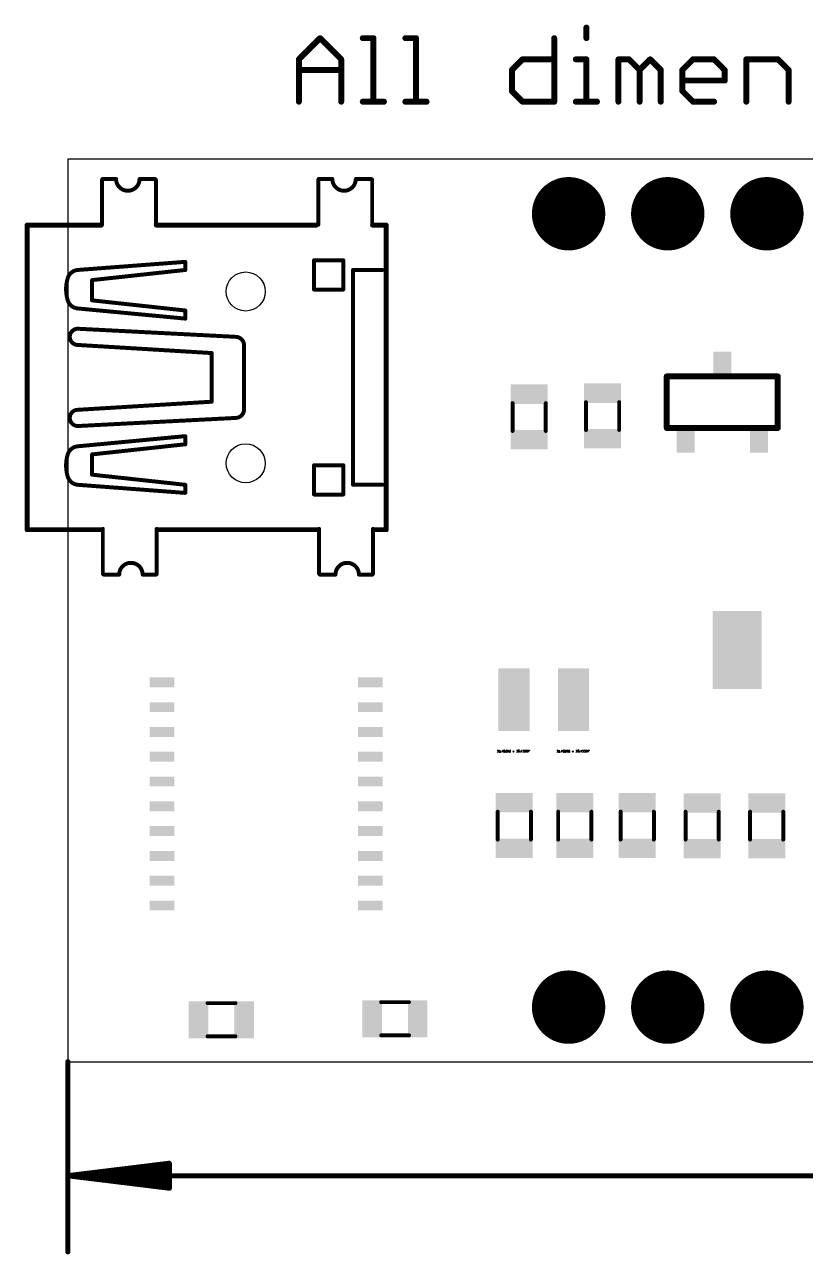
# Model space of a CAD drawing. Extents: x 0.41 to 2.6, y -0.19 to 1.05.
# Drawn here: x 0.411 to 1.199, y -0.194 to 1.046 of the extents above; entities that cross this region are included whole.
import ezdxf

# ---------------------------------------------------------------- set-up
doc = ezdxf.new("R2010")
doc.units = 0
for name, color, linetype in [('17', 82, 'CONTINUOUS'), ('20', 7, 'CONTINUOUS'), ('51', 53, 'CONTINUOUS')]:
    doc.layers.add(name, color=color, linetype=linetype)

# ---------------------------------------------------------------- blocks, each defined once
blk = doc.blocks.new('RECT')
blk.add_solid([(-0.5, -0.5), (0.5, -0.5), (-0.5, 0.5), (0.5, 0.5)])
blk = doc.blocks.new('ROUNDP')
at = {"const_width": 0.5}
blk.add_lwpolyline([(0, -0.25, 1), (0, 0.25, 1), (0, -0.25)], format="xyb", dxfattribs=at)

msp = doc.modelspace()

# ---------------------------------------------------------------- linework, layer by layer
at = {"layer": '20'}
for p, q in [((2.215, 0.91), (0.455, 0.91)), ((0.455, 0.91), (0.455, 0.475)), ((0.455, 0.475), (0.455, 0)), ((0.455, 0), (2.215, 0))]:
    msp.add_line(p, q, dxfattribs=at)
for centre in [(0.63437, 0.776614), (0.63437, 0.603386)]:
    msp.add_circle(centre, 0.019685, dxfattribs=at)
at = {"layer": '51'}
for p, q in [((0.888, 0.313668), (0.888334, 0.314002)), ((0.888334, 0.312), (0.888, 0.312334)), ((0.888334, 0.314002), (0.889001, 0.314002)), ((0.889001, 0.312), (0.888334, 0.312)), ((0.889001, 0.313001), (0.888667, 0.313001)), ((0.889001, 0.314002), (0.889334, 0.313668)), ((0.889334, 0.313334), (0.889001, 0.313001)), ((0.889001, 0.313001), (0.889334, 0.312667)), ((0.889334, 0.312334), (0.889001, 0.312)), ((0.889334, 0.313668), (0.889334, 0.313334)), ((0.889334, 0.312667), (0.889334, 0.312334)), ((0.889842, 0.313334), (0.890509, 0.314002)), ((0.889842, 0.312), (0.891176, 0.312)), ((0.890509, 0.314002), (0.890509, 0.312)), ((0.891683, 0.312), (0.891683, 0.312334)), ((0.891683, 0.312334), (0.892017, 0.312334)), ((0.892017, 0.312), (0.891683, 0.312)), ((0.892017, 0.312334), (0.892017, 0.312)), ((0.893605, 0.314002), (0.892604, 0.313001)), ((0.892604, 0.313001), (0.893938, 0.313001)), ((0.893605, 0.312), (0.893605, 0.314002)), ((0.894779, 0.314002), (0.894445, 0.313668)), ((0.894445, 0.313668), (0.894445, 0.313334)), ((0.894445, 0.313334), (0.894779, 0.313001)), ((0.894445, 0.312334), (0.894779, 0.312)), ((0.895446, 0.314002), (0.894779, 0.314002)), ((0.894779, 0.313001), (0.89578, 0.313001)), ((0.894779, 0.312), (0.895446, 0.312)), ((0.89578, 0.313668), (0.895446, 0.314002)), ((0.895446, 0.312), (0.89578, 0.312334)), ((0.89578, 0.312334), (0.89578, 0.313668)), ((0.896954, 0.313668), (0.896287, 0.313001)), ((0.896287, 0.313001), (0.896287, 0.312334)), ((0.897288, 0.313001), (0.896287, 0.313001)), ((0.896287, 0.312334), (0.89662, 0.312)), ((0.89662, 0.312), (0.897288, 0.312)), ((0.897621, 0.314002), (0.896954, 0.313668)), ((0.897621, 0.312667), (0.897288, 0.313001)), ((0.897288, 0.312), (0.897621, 0.312334)), ((0.897621, 0.312334), (0.897621, 0.312667)), ((0.898128, 0.313668), (0.898462, 0.314002)), ((0.898128, 0.312334), (0.898128, 0.313668)), ((0.898128, 0.312334), (0.899463, 0.313668)), ((0.898462, 0.312), (0.898128, 0.312334)), ((0.898462, 0.314002), (0.899129, 0.314002)), ((0.899129, 0.312), (0.898462, 0.312)), ((0.899129, 0.314002), (0.899463, 0.313668)), ((0.899463, 0.312334), (0.899129, 0.312)), ((0.899463, 0.313668), (0.899463, 0.312334)), ((0.900637, 0.313668), (0.89997, 0.313001)), ((0.89997, 0.313001), (0.89997, 0.312334)), ((0.900971, 0.313001), (0.89997, 0.313001)), ((0.89997, 0.312334), (0.900304, 0.312)), ((0.900304, 0.312), (0.900971, 0.312)), ((0.901304, 0.314002), (0.900637, 0.313668)), ((0.901304, 0.312667), (0.900971, 0.313001)), ((0.900971, 0.312), (0.901304, 0.312334)), ((0.901304, 0.312334), (0.901304, 0.312667)), ((0.903653, 0.313334), (0.904987, 0.312)), ((0.903653, 0.312), (0.904987, 0.313334)), ((0.907336, 0.313668), (0.90767, 0.314002)), ((0.90767, 0.312), (0.907336, 0.312334)), ((0.90767, 0.314002), (0.908337, 0.314002)), ((0.908337, 0.312), (0.90767, 0.312)), ((0.908337, 0.313001), (0.908003, 0.313001)), ((0.908337, 0.314002), (0.908671, 0.313668)), ((0.908671, 0.313334), (0.908337, 0.313001)), ((0.908337, 0.313001), (0.908671, 0.312667)), ((0.908671, 0.312334), (0.908337, 0.312)), ((0.908671, 0.313668), (0.908671, 0.313334)), ((0.908671, 0.312667), (0.908671, 0.312334)), ((0.910512, 0.314002), (0.909178, 0.314002)), ((0.909178, 0.314002), (0.909178, 0.313001)), ((0.909178, 0.313001), (0.909845, 0.313334)), ((0.909511, 0.312), (0.909178, 0.312334)), ((0.910178, 0.312), (0.909511, 0.312)), ((0.909845, 0.313334), (0.910178, 0.313334)), ((0.910178, 0.313334), (0.910512, 0.313001)), ((0.910512, 0.312334), (0.910178, 0.312)), ((0.910512, 0.313001), (0.910512, 0.312334)), ((0.911019, 0.312), (0.911019, 0.312334)), ((0.911019, 0.312334), (0.911353, 0.312334)), ((0.911353, 0.312), (0.911019, 0.312)), ((0.911353, 0.312334), (0.911353, 0.312)), ((0.912941, 0.314002), (0.91194, 0.313001)), ((0.91194, 0.313001), (0.913274, 0.313001)), ((0.912941, 0.312), (0.912941, 0.314002)), ((0.913781, 0.313668), (0.914115, 0.314002)), ((0.914115, 0.312), (0.913781, 0.312334)), ((0.914115, 0.314002), (0.914782, 0.314002)), ((0.914782, 0.312), (0.914115, 0.312)), ((0.914782, 0.313001), (0.914449, 0.313001)), ((0.914782, 0.314002), (0.915116, 0.313668)), ((0.915116, 0.313334), (0.914782, 0.313001)), ((0.914782, 0.313001), (0.915116, 0.312667)), ((0.915116, 0.312334), (0.914782, 0.312)), ((0.915116, 0.313668), (0.915116, 0.313334)), ((0.915116, 0.312667), (0.915116, 0.312334)), ((0.915623, 0.313668), (0.915957, 0.314002)), ((0.915957, 0.312), (0.915623, 0.312334)), ((0.915957, 0.314002), (0.916624, 0.314002)), ((0.916624, 0.312), (0.915957, 0.312)), ((0.916624, 0.313001), (0.91629, 0.313001)), ((0.916624, 0.314002), (0.916957, 0.313668)), ((0.916957, 0.313334), (0.916624, 0.313001)), ((0.916624, 0.313001), (0.916957, 0.312667)), ((0.916957, 0.312334), (0.916624, 0.312)), ((0.916957, 0.313668), (0.916957, 0.313334)), ((0.916957, 0.312667), (0.916957, 0.312334)), ((0.917465, 0.313668), (0.917798, 0.314002)), ((0.917465, 0.312334), (0.917465, 0.313668)), ((0.917465, 0.312334), (0.918799, 0.313668)), ((0.917798, 0.312), (0.917465, 0.312334)), ((0.917798, 0.314002), (0.918465, 0.314002)), ((0.918465, 0.312), (0.917798, 0.312)), ((0.918465, 0.314002), (0.918799, 0.313668)), ((0.918799, 0.312334), (0.918465, 0.312)), ((0.918799, 0.313668), (0.918799, 0.312334)), ((0.919306, 0.314002), (0.920641, 0.314002)), ((0.920641, 0.313668), (0.919306, 0.312334)), ((0.919306, 0.312334), (0.919306, 0.312)), ((0.920641, 0.314002), (0.920641, 0.313668)), ((0.948, 0.313668), (0.948334, 0.314002)), ((0.948334, 0.312), (0.948, 0.312334)), ((0.948334, 0.314002), (0.949001, 0.314002)), ((0.949001, 0.312), (0.948334, 0.312)), ((0.949001, 0.313001), (0.948667, 0.313001)), ((0.949001, 0.314002), (0.949334, 0.313668)), ((0.949334, 0.313334), (0.949001, 0.313001)), ((0.949001, 0.313001), (0.949334, 0.312667)), ((0.949334, 0.312334), (0.949001, 0.312)), ((0.949334, 0.313668), (0.949334, 0.313334)), ((0.949334, 0.312667), (0.949334, 0.312334)), ((0.949842, 0.313334), (0.950509, 0.314002)), ((0.949842, 0.312), (0.951176, 0.312)), ((0.950509, 0.314002), (0.950509, 0.312)), ((0.951683, 0.312), (0.951683, 0.312334)), ((0.951683, 0.312334), (0.952017, 0.312334)), ((0.952017, 0.312), (0.951683, 0.312)), ((0.952017, 0.312334), (0.952017, 0.312)), ((0.953605, 0.314002), (0.952604, 0.313001)), ((0.952604, 0.313001), (0.953938, 0.313001)), ((0.953605, 0.312), (0.953605, 0.314002)), ((0.954779, 0.314002), (0.954445, 0.313668)), ((0.954445, 0.313668), (0.954445, 0.313334)), ((0.954445, 0.313334), (0.954779, 0.313001)), ((0.954445, 0.312334), (0.954779, 0.312)), ((0.955446, 0.314002), (0.954779, 0.314002)), ((0.954779, 0.313001), (0.95578, 0.313001)), ((0.954779, 0.312), (0.955446, 0.312)), ((0.95578, 0.313668), (0.955446, 0.314002)), ((0.955446, 0.312), (0.95578, 0.312334)), ((0.95578, 0.312334), (0.95578, 0.313668)), ((0.956954, 0.313668), (0.956287, 0.313001)), ((0.956287, 0.313001), (0.956287, 0.312334)), ((0.957288, 0.313001), (0.956287, 0.313001)), ((0.956287, 0.312334), (0.95662, 0.312)), ((0.95662, 0.312), (0.957288, 0.312)), ((0.957621, 0.314002), (0.956954, 0.313668)), ((0.957621, 0.312667), (0.957288, 0.313001)), ((0.957288, 0.312), (0.957621, 0.312334)), ((0.957621, 0.312334), (0.957621, 0.312667)), ((0.958128, 0.313668), (0.958462, 0.314002)), ((0.958128, 0.312334), (0.958128, 0.313668)), ((0.958128, 0.312334), (0.959463, 0.313668)), ((0.958462, 0.312), (0.958128, 0.312334)), ((0.958462, 0.314002), (0.959129, 0.314002)), ((0.959129, 0.312), (0.958462, 0.312)), ((0.959129, 0.314002), (0.959463, 0.313668)), ((0.959463, 0.312334), (0.959129, 0.312)), ((0.959463, 0.313668), (0.959463, 0.312334)), ((0.960637, 0.313668), (0.95997, 0.313001)), ((0.95997, 0.313001), (0.95997, 0.312334)), ((0.960971, 0.313001), (0.95997, 0.313001)), ((0.95997, 0.312334), (0.960304, 0.312)), ((0.960304, 0.312), (0.960971, 0.312)), ((0.961304, 0.314002), (0.960637, 0.313668)), ((0.961304, 0.312667), (0.960971, 0.313001)), ((0.960971, 0.312), (0.961304, 0.312334)), ((0.961304, 0.312334), (0.961304, 0.312667)), ((0.963653, 0.313334), (0.964987, 0.312)), ((0.963653, 0.312), (0.964987, 0.313334)), ((0.967336, 0.313668), (0.96767, 0.314002)), ((0.96767, 0.312), (0.967336, 0.312334)), ((0.96767, 0.314002), (0.968337, 0.314002)), ((0.968337, 0.312), (0.96767, 0.312)), ((0.968337, 0.313001), (0.968003, 0.313001)), ((0.968337, 0.314002), (0.968671, 0.313668)), ((0.968671, 0.313334), (0.968337, 0.313001)), ((0.968337, 0.313001), (0.968671, 0.312667)), ((0.968671, 0.312334), (0.968337, 0.312)), ((0.968671, 0.313668), (0.968671, 0.313334)), ((0.968671, 0.312667), (0.968671, 0.312334)), ((0.970512, 0.314002), (0.969178, 0.314002)), ((0.969178, 0.314002), (0.969178, 0.313001)), ((0.969178, 0.313001), (0.969845, 0.313334)), ((0.969511, 0.312), (0.969178, 0.312334)), ((0.970178, 0.312), (0.969511, 0.312)), ((0.969845, 0.313334), (0.970178, 0.313334)), ((0.970178, 0.313334), (0.970512, 0.313001)), ((0.970512, 0.312334), (0.970178, 0.312)), ((0.970512, 0.313001), (0.970512, 0.312334)), ((0.971019, 0.312), (0.971019, 0.312334)), ((0.971019, 0.312334), (0.971353, 0.312334)), ((0.971353, 0.312), (0.971019, 0.312)), ((0.971353, 0.312334), (0.971353, 0.312)), ((0.972941, 0.314002), (0.97194, 0.313001)), ((0.97194, 0.313001), (0.973274, 0.313001)), ((0.972941, 0.312), (0.972941, 0.314002)), ((0.973781, 0.313668), (0.974115, 0.314002)), ((0.974115, 0.312), (0.973781, 0.312334)), ((0.974115, 0.314002), (0.974782, 0.314002)), ((0.974782, 0.312), (0.974115, 0.312)), ((0.974782, 0.313001), (0.974449, 0.313001)), ((0.974782, 0.314002), (0.975116, 0.313668)), ((0.975116, 0.313334), (0.974782, 0.313001)), ((0.974782, 0.313001), (0.975116, 0.312667)), ((0.975116, 0.312334), (0.974782, 0.312)), ((0.975116, 0.313668), (0.975116, 0.313334)), ((0.975116, 0.312667), (0.975116, 0.312334)), ((0.975623, 0.313668), (0.975957, 0.314002)), ((0.975957, 0.312), (0.975623, 0.312334)), ((0.975957, 0.314002), (0.976624, 0.314002)), ((0.976624, 0.312), (0.975957, 0.312)), ((0.976624, 0.313001), (0.97629, 0.313001)), ((0.976624, 0.314002), (0.976957, 0.313668)), ((0.976957, 0.313334), (0.976624, 0.313001)), ((0.976624, 0.313001), (0.976957, 0.312667)), ((0.976957, 0.312334), (0.976624, 0.312)), ((0.976957, 0.313668), (0.976957, 0.313334)), ((0.976957, 0.312667), (0.976957, 0.312334)), ((0.977465, 0.313668), (0.977798, 0.314002)), ((0.977465, 0.312334), (0.977465, 0.313668)), ((0.977465, 0.312334), (0.978799, 0.313668)), ((0.977798, 0.312), (0.977465, 0.312334)), ((0.977798, 0.314002), (0.978465, 0.314002)), ((0.978465, 0.312), (0.977798, 0.312)), ((0.978465, 0.314002), (0.978799, 0.313668)), ((0.978799, 0.312334), (0.978465, 0.312)), ((0.978799, 0.313668), (0.978799, 0.312334)), ((0.979306, 0.314002), (0.980641, 0.314002)), ((0.980641, 0.313668), (0.979306, 0.312334)), ((0.979306, 0.312334), (0.979306, 0.312)), ((0.980641, 0.314002), (0.980641, 0.313668))]:
    msp.add_line(p, q, dxfattribs=at)
for points, const_width in [([(0.977981, 1.04273), (0.977981, 1.032055)], 0.006), ([(0.688, 1.010703), (0.709352, 1.032055)], 0.006), ([(0.709352, 1.032055), (0.730703, 1.010703)], 0.006), ([(0.752455, 1.032055), (0.763131, 1.032055)], 0.006), ([(0.763131, 1.032055), (0.763131, 0.968)], 0.006), ([(0.795425, 1.032055), (0.806101, 1.032055)], 0.006), ([(0.806101, 1.032055), (0.806101, 0.968)], 0.006), ([(0.945553, 1.032055), (0.945553, 0.968)], 0.006), ([(0.688, 0.968), (0.688, 1.010703)], 0.006), ([(0.730703, 1.010703), (0.730703, 0.968)], 0.006), ([(0.90285, 1.000027), (0.913526, 1.010703)], 0.006), ([(0.913526, 1.010703), (0.945553, 1.010703)], 0.006), ([(0.967305, 1.010703), (0.977981, 1.010703)], 0.006), ([(0.977981, 1.010703), (0.977981, 0.968)], 0.006), ([(1.010275, 0.968), (1.010275, 1.010703)], 0.006), ([(1.010275, 1.010703), (1.020951, 1.010703)], 0.006), ([(1.020951, 1.010703), (1.031626, 1.000027)], 0.006), ([(1.031626, 1.000027), (1.042302, 1.010703)], 0.006), ([(1.042302, 1.010703), (1.052978, 1.000027)], 0.006), ([(1.07473, 1.000027), (1.085406, 1.010703)], 0.006), ([(1.085406, 1.010703), (1.106757, 1.010703)], 0.006), ([(1.106757, 1.010703), (1.117433, 1.000027)], 0.006), ([(1.139185, 0.968), (1.139185, 1.010703)], 0.006), ([(1.139185, 1.010703), (1.171212, 1.010703)], 0.006), ([(1.171212, 1.010703), (1.181888, 1.000027)], 0.006), ([(0.688, 1.000027), (0.730703, 1.000027)], 0.006), ([(0.90285, 0.978676), (0.90285, 1.000027)], 0.006), ([(1.031626, 1.000027), (1.031626, 0.968)], 0.006), ([(1.052978, 1.000027), (1.052978, 0.968)], 0.006), ([(1.07473, 0.978676), (1.07473, 1.000027)], 0.006), ([(1.117433, 0.989352), (1.07473, 0.989352)], 0.006), ([(1.117433, 1.000027), (1.117433, 0.989352)], 0.006), ([(1.181888, 1.000027), (1.181888, 0.968)], 0.006), ([(0.913526, 0.968), (0.90285, 0.978676)], 0.006), ([(1.085406, 0.968), (1.07473, 0.978676)], 0.006), ([(0.752455, 0.968), (0.773806, 0.968)], 0.006), ([(0.795425, 0.968), (0.816776, 0.968)], 0.006), ([(0.945553, 0.968), (0.913526, 0.968)], 0.006), ([(0.967305, 0.968), (0.988656, 0.968)], 0.006), ([(1.106757, 0.968), (1.085406, 0.968)], 0.006), ([(0.489512, 0.843937), (0.489512, 0.889213)], 0.004), ([(0.489882, 0.89), (0.503661, 0.89)], 0.004), ([(0.543031, 0.89), (0.527283, 0.89)], 0.004), ([(0.543787, 0.889213), (0.543787, 0.843937)], 0.004), ([(0.707622, 0.843937), (0.707622, 0.889213)], 0.004), ([(0.707992, 0.89), (0.721772, 0.89)], 0.004), ([(0.761142, 0.89), (0.745394, 0.89)], 0.004), ([(0.761898, 0.889213), (0.761898, 0.843937)], 0.004), ([(0.413898, 0.843543), (0.413898, 0.536457)], 0.005), ([(0.413898, 0.843543), (0.488701, 0.843543)], 0.005), ([(0.544213, 0.843543), (0.70563, 0.843543)], 0.005), ([(0.776102, 0.843543), (0.762323, 0.843543)], 0.005), ([(0.776102, 0.843543), (0.776102, 0.536457)], 0.005), ([(0.573461, 0.8065), (0.465138, 0.798323)], 0.004), ([(0.573461, 0.798323), (0.573461, 0.8065)], 0.004), ([(0.703268, 0.778583), (0.703268, 0.80811)], 0.004), ([(0.703268, 0.80811), (0.732795, 0.80811)], 0.004), ([(0.732795, 0.80811), (0.732795, 0.778583)], 0.004), ([(0.479445, 0.788106), (0.573461, 0.798323)], 0.004), ([(0.772165, 0.798268), (0.742638, 0.798268)], 0.004), ([(0.742638, 0.798268), (0.742638, 0.581732)], 0.004), ([(0.479445, 0.767665), (0.479445, 0.788106)], 0.004), ([(0.573461, 0.757449), (0.479445, 0.767665)], 0.004), ([(0.732795, 0.778583), (0.703268, 0.778583)], 0.004), ([(0.465138, 0.759492), (0.573461, 0.749272)], 0.004), ([(0.573461, 0.749272), (0.573461, 0.757449)], 0.004), ([(0.465142, 0.739051), (0.624559, 0.730878)], 0.004), ([(0.465138, 0.722701), (0.600031, 0.714528)], 0.004), ([(0.632732, 0.657307), (0.632732, 0.722705)], 0.004), ([(0.600031, 0.66548), (0.600031, 0.714535)], 0.004), ([(1.059016, 0.639016), (1.059016, 0.690984)], 0.006), ([(1.059016, 0.690984), (1.170984, 0.690984)], 0.006), ([(1.170984, 0.690984), (1.170984, 0.639016)], 0.006), ([(0.465138, 0.657307), (0.600031, 0.66548)], 0.004), ([(0.903504, 0.664016), (0.903504, 0.635984)], 0.004), ([(0.937008, 0.664016), (0.937008, 0.635984)], 0.004), ([(0.977504, 0.665016), (0.977504, 0.636984)], 0.004), ([(1.011008, 0.665016), (1.011008, 0.636984)], 0.004), ([(0.465142, 0.640957), (0.624559, 0.64913)], 0.004), ([(0.465138, 0.620516), (0.573461, 0.630736)], 0.004), ([(0.573461, 0.630736), (0.573461, 0.622559)], 0.004), ([(1.170984, 0.639016), (1.059016, 0.639016)], 0.006), ([(0.573461, 0.622559), (0.479445, 0.612343)], 0.004), ([(0.479445, 0.612343), (0.479445, 0.591902)], 0.004), ([(0.732795, 0.601417), (0.703268, 0.601417)], 0.004), ([(0.703268, 0.601417), (0.703268, 0.57189)], 0.004), ([(0.732795, 0.57189), (0.732795, 0.601417)], 0.004), ([(0.573461, 0.573508), (0.465138, 0.581685)], 0.004), ([(0.479445, 0.591902), (0.573461, 0.581685)], 0.004), ([(0.573461, 0.581685), (0.573461, 0.573508)], 0.004), ([(0.742638, 0.581732), (0.772165, 0.581732)], 0.004), ([(0.703268, 0.57189), (0.732795, 0.57189)], 0.004), ([(0.413898, 0.536457), (0.488701, 0.536457)], 0.005), ([(0.490307, 0.491969), (0.490307, 0.537244)], 0.004), ([(0.544583, 0.537244), (0.544583, 0.491969)], 0.004), ([(0.546181, 0.536457), (0.707598, 0.536457)], 0.005), ([(0.708417, 0.491969), (0.708417, 0.537244)], 0.004), ([(0.762693, 0.537244), (0.762693, 0.491969)], 0.004), ([(0.776102, 0.536457), (0.764291, 0.536457)], 0.005), ([(0.491063, 0.491181), (0.506811, 0.491181)], 0.004), ([(0.544213, 0.491181), (0.530433, 0.491181)], 0.004), ([(0.709173, 0.491181), (0.724921, 0.491181)], 0.004), ([(0.762323, 0.491181), (0.748543, 0.491181)], 0.004), ([(0.888504, 0.252016), (0.888504, 0.223984)], 0.004), ([(0.922008, 0.252016), (0.922008, 0.223984)], 0.004), ([(0.949504, 0.252016), (0.949504, 0.223984)], 0.004), ([(0.983008, 0.252016), (0.983008, 0.223984)], 0.004), ([(1.012504, 0.252016), (1.012504, 0.223984)], 0.004), ([(1.046008, 0.252016), (1.046008, 0.223984)], 0.004), ([(1.077992, 0.223984), (1.077992, 0.252016)], 0.004), ([(1.111496, 0.223984), (1.111496, 0.252016)], 0.004), ([(1.142992, 0.223984), (1.142992, 0.252016)], 0.004), ([(1.176496, 0.223984), (1.176496, 0.252016)], 0.004), ([(0.770984, 0.060008), (0.799016, 0.060008)], 0.004), ([(0.595984, 0.059008), (0.624016, 0.059008)], 0.004), ([(0.595984, 0.025504), (0.624016, 0.025504)], 0.004), ([(0.770984, 0.026504), (0.799016, 0.026504)], 0.004), ([(0.455, 0), (0.455, -0.191772)], 0.005118), ([(0.455, -0.115), (0.557362, -0.102431)], 0.005118), ([(0.455, -0.115), (0.557362, -0.104764)], 0.005118), ([(0.455, -0.115), (0.557362, -0.109882)], 0.005118), ([(0.557362, -0.102431), (0.557362, -0.127569)], 0.005118), ([(0.455, -0.115), (2.215, -0.115)], 0.005118), ([(0.557362, -0.127569), (0.455, -0.115)], 0.005118), ([(0.557362, -0.120118), (0.455, -0.115)], 0.005118), ([(0.557362, -0.125236), (0.455, -0.115)], 0.005118)]:
    msp.add_lwpolyline(points, dxfattribs=dict(at, const_width=const_width))
for points, const_width in [([(0.979481, 1.04273, 1), (0.976481, 1.04273)], 0.003), ([(0.710412, 1.033115, 1), (0.708291, 1.030994)], 0.003), ([(0.710412, 1.030994, 1), (0.708291, 1.033115)], 0.003), ([(0.752455, 1.033555, 1), (0.752455, 1.030555)], 0.003), ([(0.764631, 1.032055, 1), (0.761631, 1.032055)], 0.003), ([(0.763131, 1.030555, 1), (0.763131, 1.033555)], 0.003), ([(0.795425, 1.033555, 1), (0.795425, 1.030555)], 0.003), ([(0.807601, 1.032055, 1), (0.804601, 1.032055)], 0.003), ([(0.806101, 1.030555, 1), (0.806101, 1.033555)], 0.003), ([(0.947053, 1.032055, 1), (0.944053, 1.032055)], 0.003), ([(0.976481, 1.032055, 1), (0.979481, 1.032055)], 0.003), ([(0.6895, 1.010703, 1), (0.6865, 1.010703)], 0.003), ([(0.686939, 1.011764, 1), (0.689061, 1.009642)], 0.003), ([(0.732203, 1.010703, 1), (0.729203, 1.010703)], 0.003), ([(0.729642, 1.009642, 1), (0.731764, 1.011764)], 0.003), ([(0.913526, 1.012203, 1), (0.913526, 1.009203)], 0.003), ([(0.914586, 1.009642, 1), (0.912465, 1.011764)], 0.003), ([(0.945553, 1.009203, 1), (0.945553, 1.012203)], 0.003), ([(0.967305, 1.012203, 1), (0.967305, 1.009203)], 0.003), ([(0.979481, 1.010703, 1), (0.976481, 1.010703)], 0.003), ([(0.977981, 1.009203, 1), (0.977981, 1.012203)], 0.003), ([(1.011775, 1.010703, 1), (1.008775, 1.010703)], 0.003), ([(1.010275, 1.012203, 1), (1.010275, 1.009203)], 0.003), ([(1.022011, 1.011764, 1), (1.01989, 1.009642)], 0.003), ([(1.020951, 1.009203, 1), (1.020951, 1.012203)], 0.003), ([(1.043363, 1.011764, 1), (1.041242, 1.009642)], 0.003), ([(1.043363, 1.009642, 1), (1.041242, 1.011764)], 0.003), ([(1.085406, 1.012203, 1), (1.085406, 1.009203)], 0.003), ([(1.086466, 1.009642, 1), (1.084345, 1.011764)], 0.003), ([(1.107818, 1.011764, 1), (1.105696, 1.009642)], 0.003), ([(1.106757, 1.009203, 1), (1.106757, 1.012203)], 0.003), ([(1.140685, 1.010703, 1), (1.137685, 1.010703)], 0.003), ([(1.139185, 1.012203, 1), (1.139185, 1.009203)], 0.003), ([(1.172273, 1.011764, 1), (1.170151, 1.009642)], 0.003), ([(1.171212, 1.009203, 1), (1.171212, 1.012203)], 0.003), ([(0.688, 1.001527, 1), (0.688, 0.998527)], 0.003), ([(0.730703, 0.998527, 1), (0.730703, 1.001527)], 0.003), ([(0.90435, 1.000027, 1), (0.90135, 1.000027)], 0.003), ([(0.901789, 1.001088, 1), (0.903911, 0.998967)], 0.003), ([(1.033126, 1.000027, 1), (1.030126, 1.000027)], 0.003), ([(1.030566, 1.001088, 1), (1.032687, 0.998967)], 0.003), ([(1.030566, 0.998967, 1), (1.032687, 1.001088)], 0.003), ([(1.054478, 1.000027, 1), (1.051478, 1.000027)], 0.003), ([(1.051917, 0.998967, 1), (1.054039, 1.001088)], 0.003), ([(1.07623, 1.000027, 1), (1.07323, 1.000027)], 0.003), ([(1.073669, 1.001088, 1), (1.07579, 0.998967)], 0.003), ([(1.07473, 0.990852, 1), (1.07473, 0.987852)], 0.003), ([(1.118933, 1.000027, 1), (1.115933, 1.000027)], 0.003), ([(1.116372, 0.998967, 1), (1.118494, 1.001088)], 0.003), ([(1.117433, 0.987852, 1), (1.117433, 0.990852)], 0.003), ([(1.183388, 1.000027, 1), (1.180388, 1.000027)], 0.003), ([(1.180827, 0.998967, 1), (1.182949, 1.001088)], 0.003), ([(0.903911, 0.979736, 1), (0.901789, 0.977615)], 0.003), ([(0.90135, 0.978676, 1), (0.90435, 0.978676)], 0.003), ([(1.07579, 0.979736, 1), (1.073669, 0.977615)], 0.003), ([(1.07323, 0.978676, 1), (1.07623, 0.978676)], 0.003), ([(1.115933, 0.989352, 1), (1.118933, 0.989352)], 0.003), ([(0.6865, 0.968, 1), (0.6895, 0.968)], 0.003), ([(0.729203, 0.968, 1), (0.732203, 0.968)], 0.003), ([(0.752455, 0.9695, 1), (0.752455, 0.9665)], 0.003), ([(0.761631, 0.968, 1), (0.764631, 0.968)], 0.003), ([(0.773806, 0.9665, 1), (0.773806, 0.9695)], 0.003), ([(0.795425, 0.9695, 1), (0.795425, 0.9665)], 0.003), ([(0.804601, 0.968, 1), (0.807601, 0.968)], 0.003), ([(0.816776, 0.9665, 1), (0.816776, 0.9695)], 0.003), ([(0.913526, 0.9695, 1), (0.913526, 0.9665)], 0.003), ([(0.912465, 0.966939, 1), (0.914586, 0.969061)], 0.003), ([(0.944053, 0.968, 1), (0.947053, 0.968)], 0.003), ([(0.945553, 0.9665, 1), (0.945553, 0.9695)], 0.003), ([(0.967305, 0.9695, 1), (0.967305, 0.9665)], 0.003), ([(0.976481, 0.968, 1), (0.979481, 0.968)], 0.003), ([(0.988656, 0.9665, 1), (0.988656, 0.9695)], 0.003), ([(1.008775, 0.968, 1), (1.011775, 0.968)], 0.003), ([(1.030126, 0.968, 1), (1.033126, 0.968)], 0.003), ([(1.051478, 0.968, 1), (1.054478, 0.968)], 0.003), ([(1.085406, 0.9695, 1), (1.085406, 0.9665)], 0.003), ([(1.084345, 0.966939, 1), (1.086466, 0.969061)], 0.003), ([(1.106757, 0.9665, 1), (1.106757, 0.9695)], 0.003), ([(1.137685, 0.968, 1), (1.140685, 0.968)], 0.003), ([(1.180388, 0.968, 1), (1.183388, 0.968)], 0.003), ([(0.490512, 0.889213, 1), (0.488512, 0.889213)], 0.002), ([(0.489882, 0.891, 1), (0.489882, 0.889)], 0.002), ([(0.503661, 0.89, 1), (0.527283, 0.89)], 0.004), ([(0.504661, 0.89, 1), (0.502661, 0.89)], 0.002), ([(0.503661, 0.889, 1), (0.503661, 0.891)], 0.002), ([(0.528283, 0.89, 1), (0.526283, 0.89)], 0.002), ([(0.527283, 0.891, 1), (0.527283, 0.889)], 0.002), ([(0.544787, 0.889213, 1), (0.542787, 0.889213)], 0.002), ([(0.543031, 0.889, 1), (0.543031, 0.891)], 0.002), ([(0.708622, 0.889213, 1), (0.706622, 0.889213)], 0.002), ([(0.707992, 0.891, 1), (0.707992, 0.889)], 0.002), ([(0.721772, 0.89, 1), (0.745394, 0.89)], 0.004), ([(0.722772, 0.89, 1), (0.720772, 0.89)], 0.002), ([(0.721772, 0.889, 1), (0.721772, 0.891)], 0.002), ([(0.746394, 0.89, 1), (0.744394, 0.89)], 0.002), ([(0.745394, 0.891, 1), (0.745394, 0.889)], 0.002), ([(0.762898, 0.889213, 1), (0.760898, 0.889213)], 0.002), ([(0.761142, 0.889, 1), (0.761142, 0.891)], 0.002), ([(0.415148, 0.843543, 1), (0.412648, 0.843543)], 0.0025), ([(0.413898, 0.844793, 1), (0.413898, 0.842293)], 0.0025), ([(0.488701, 0.842293, 1), (0.488701, 0.844793)], 0.0025), ([(0.488512, 0.843937, 1), (0.490512, 0.843937)], 0.002), ([(0.544213, 0.844793, 1), (0.544213, 0.842293)], 0.0025), ([(0.542787, 0.843937, 1), (0.544787, 0.843937)], 0.002), ([(0.70563, 0.842293, 1), (0.70563, 0.844793)], 0.0025), ([(0.706622, 0.843937, 1), (0.708622, 0.843937)], 0.002), ([(0.762323, 0.844793, 1), (0.762323, 0.842293)], 0.0025), ([(0.760898, 0.843937, 1), (0.762898, 0.843937)], 0.002), ([(0.777352, 0.843543, 1), (0.774852, 0.843543)], 0.0025), ([(0.776102, 0.842293, 1), (0.776102, 0.844793)], 0.0025), ([(0.574461, 0.8065, 1), (0.572461, 0.8065)], 0.002), ([(0.573536, 0.805503, 1), (0.573385, 0.807497)], 0.002), ([(0.704268, 0.80811, 1), (0.702268, 0.80811)], 0.002), ([(0.703268, 0.80911, 1), (0.703268, 0.80711)], 0.002), ([(0.733795, 0.80811, 1), (0.731795, 0.80811)], 0.002), ([(0.732795, 0.80711, 1), (0.732795, 0.80911)], 0.002), ([(0.465138, 0.798323, 0.308738), (0.454921, 0.79015)], 0.004), ([(0.465063, 0.79932, 1), (0.465213, 0.797326)], 0.002), ([(0.465214, 0.797326, 1), (0.465062, 0.79932)], 0.002), ([(0.572461, 0.798323, 1), (0.574461, 0.798323)], 0.002), ([(0.573569, 0.797329, 1), (0.573353, 0.799317)], 0.002), ([(0.742638, 0.799268, 1), (0.742638, 0.797268)], 0.002), ([(0.743638, 0.798268, 1), (0.741638, 0.798268)], 0.002), ([(0.772165, 0.797268, 1), (0.772165, 0.799268)], 0.002), ([(0.454921, 0.79015, 0.149895), (0.454921, 0.767665)], 0.004), ([(0.453965, 0.790442, 1), (0.455877, 0.789857)], 0.002), ([(0.455877, 0.789856, 1), (0.453965, 0.790443)], 0.002), ([(0.480445, 0.788106, 1), (0.478445, 0.788106)], 0.002), ([(0.479337, 0.7891, 1), (0.479553, 0.787112)], 0.002), ([(0.454921, 0.767665, 0.308738), (0.465138, 0.759492)], 0.004), ([(0.455877, 0.767958, 1), (0.453965, 0.767373)], 0.002), ([(0.453965, 0.767372, 1), (0.455877, 0.767959)], 0.002), ([(0.479553, 0.76866, 1), (0.479337, 0.766671)], 0.002), ([(0.703268, 0.779583, 1), (0.703268, 0.777583)], 0.002), ([(0.702268, 0.778583, 1), (0.704268, 0.778583)], 0.002), ([(0.731795, 0.778583, 1), (0.733795, 0.778583)], 0.002), ([(0.732795, 0.777583, 1), (0.732795, 0.779583)], 0.002), ([(0.465232, 0.760488, 1), (0.465044, 0.758497)], 0.002), ([(0.465062, 0.758495, 1), (0.465214, 0.760489)], 0.002), ([(0.478445, 0.767665, 1), (0.480445, 0.767665)], 0.002), ([(0.574461, 0.757449, 1), (0.572461, 0.757449)], 0.002), ([(0.573353, 0.756455, 1), (0.573569, 0.758443)], 0.002), ([(0.572461, 0.749272, 1), (0.574461, 0.749272)], 0.002), ([(0.573367, 0.748276, 1), (0.573555, 0.750267)], 0.002), ([(0.465138, 0.739051, 0.414214), (0.456965, 0.730878)], 0.004), ([(0.456965, 0.730874, 0.414214), (0.465138, 0.722701)], 0.004), ([(0.457965, 0.730874, 1), (0.455965, 0.730874)], 0.002), ([(0.455965, 0.730878, 1), (0.457965, 0.730878)], 0.002), ([(0.465193, 0.74005, 1), (0.465091, 0.738052)], 0.002), ([(0.465138, 0.738051, 1), (0.465138, 0.740051)], 0.002), ([(0.632732, 0.722701, 0.382722), (0.624559, 0.730878)], 0.004), ([(0.624614, 0.731876, 1), (0.624504, 0.729879)], 0.002), ([(0.624508, 0.729879, 1), (0.62461, 0.731877)], 0.002), ([(0.465198, 0.723699, 1), (0.465077, 0.721703)], 0.002), ([(0.465138, 0.721701, 1), (0.465138, 0.723701)], 0.002), ([(0.633732, 0.722705, 1), (0.631732, 0.722705)], 0.002), ([(0.631734, 0.722647, 1), (0.633731, 0.722755)], 0.002), ([(0.601031, 0.714535, 1), (0.599031, 0.714535)], 0.002), ([(0.599971, 0.713529, 1), (0.600092, 0.715526)], 0.002), ([(1.060516, 0.690984, 1), (1.057516, 0.690984)], 0.003), ([(1.059016, 0.692484, 1), (1.059016, 0.689484)], 0.003), ([(1.172484, 0.690984, 1), (1.169484, 0.690984)], 0.003), ([(1.170984, 0.689484, 1), (1.170984, 0.692484)], 0.003), ([(0.465138, 0.657307, 0.414214), (0.456965, 0.649134)], 0.004), ([(0.465077, 0.658305, 1), (0.465198, 0.656309)], 0.002), ([(0.465138, 0.656307, 1), (0.465138, 0.658307)], 0.002), ([(0.599031, 0.66548, 1), (0.601031, 0.66548)], 0.002), ([(0.600092, 0.664482, 1), (0.599971, 0.666478)], 0.002), ([(0.624559, 0.64913, 0.382476), (0.632732, 0.657307)], 0.004), ([(0.631732, 0.657307, 1), (0.633732, 0.657307)], 0.002), ([(0.633731, 0.657253, 1), (0.631734, 0.657362)], 0.002), ([(0.904504, 0.664016, 1), (0.902504, 0.664016)], 0.002), ([(0.938008, 0.664016, 1), (0.936008, 0.664016)], 0.002), ([(0.978504, 0.665016, 1), (0.976504, 0.665016)], 0.002), ([(1.012008, 0.665016, 1), (1.010008, 0.665016)], 0.002), ([(0.456965, 0.64913, 0.414214), (0.465138, 0.640957)], 0.004), ([(0.457965, 0.64913, 1), (0.455965, 0.64913)], 0.002), ([(0.455965, 0.649134, 1), (0.457965, 0.649134)], 0.002), ([(0.624504, 0.650128, 1), (0.624614, 0.648131)], 0.002), ([(0.62461, 0.648131, 1), (0.624508, 0.650129)], 0.002), ([(0.465091, 0.641955, 1), (0.465193, 0.639958)], 0.002), ([(0.465138, 0.639957, 1), (0.465138, 0.641957)], 0.002), ([(0.574461, 0.630736, 1), (0.572461, 0.630736)], 0.002), ([(0.573555, 0.629741, 1), (0.573367, 0.631732)], 0.002), ([(0.902504, 0.635984, 1), (0.904504, 0.635984)], 0.002), ([(0.936008, 0.635984, 1), (0.938008, 0.635984)], 0.002), ([(0.976504, 0.636984, 1), (0.978504, 0.636984)], 0.002), ([(1.010008, 0.636984, 1), (1.012008, 0.636984)], 0.002), ([(1.059016, 0.640516, 1), (1.059016, 0.637516)], 0.003), ([(1.057516, 0.639016, 1), (1.060516, 0.639016)], 0.003), ([(1.169484, 0.639016, 1), (1.172484, 0.639016)], 0.003), ([(1.170984, 0.637516, 1), (1.170984, 0.640516)], 0.003), ([(0.465138, 0.620516, 0.308738), (0.454921, 0.612343)], 0.004), ([(0.465044, 0.621511, 1), (0.465232, 0.61952)], 0.002), ([(0.465214, 0.619519, 1), (0.465062, 0.621513)], 0.002), ([(0.572461, 0.622559, 1), (0.574461, 0.622559)], 0.002), ([(0.573569, 0.621565, 1), (0.573353, 0.623553)], 0.002), ([(0.454921, 0.612343, 0.149895), (0.454921, 0.589858)], 0.004), ([(0.453965, 0.612635, 1), (0.455877, 0.61205)], 0.002), ([(0.455877, 0.612049, 1), (0.453965, 0.612636)], 0.002), ([(0.480445, 0.612343, 1), (0.478445, 0.612343)], 0.002), ([(0.479337, 0.613337, 1), (0.479553, 0.611348)], 0.002), ([(0.703268, 0.602417, 1), (0.703268, 0.600417)], 0.002), ([(0.704268, 0.601417, 1), (0.702268, 0.601417)], 0.002), ([(0.733795, 0.601417, 1), (0.731795, 0.601417)], 0.002), ([(0.732795, 0.600417, 1), (0.732795, 0.602417)], 0.002), ([(0.454921, 0.589858, 0.308738), (0.465138, 0.581685)], 0.004), ([(0.455877, 0.590151, 1), (0.453965, 0.589565)], 0.002), ([(0.453965, 0.589565, 1), (0.455877, 0.590151)], 0.002), ([(0.465213, 0.582682, 1), (0.465063, 0.580688)], 0.002), ([(0.465062, 0.580688, 1), (0.465214, 0.582682)], 0.002), ([(0.479553, 0.592896, 1), (0.479337, 0.590907)], 0.002), ([(0.478445, 0.591902, 1), (0.480445, 0.591902)], 0.002), ([(0.574461, 0.581685, 1), (0.572461, 0.581685)], 0.002), ([(0.573353, 0.580691, 1), (0.573569, 0.582679)], 0.002), ([(0.742638, 0.582732, 1), (0.742638, 0.580732)], 0.002), ([(0.772165, 0.580732, 1), (0.772165, 0.582732)], 0.002), ([(0.572461, 0.573508, 1), (0.574461, 0.573508)], 0.002), ([(0.573385, 0.572511, 1), (0.573536, 0.574505)], 0.002), ([(0.703268, 0.57289, 1), (0.703268, 0.57089)], 0.002), ([(0.702268, 0.57189, 1), (0.704268, 0.57189)], 0.002), ([(0.731795, 0.57189, 1), (0.733795, 0.57189)], 0.002), ([(0.732795, 0.57089, 1), (0.732795, 0.57289)], 0.002), ([(0.741638, 0.581732, 1), (0.743638, 0.581732)], 0.002), ([(0.413898, 0.537707, 1), (0.413898, 0.535207)], 0.0025), ([(0.412648, 0.536457, 1), (0.415148, 0.536457)], 0.0025), ([(0.488701, 0.535207, 1), (0.488701, 0.537707)], 0.0025), ([(0.491307, 0.537244, 1), (0.489307, 0.537244)], 0.002), ([(0.545583, 0.537244, 1), (0.543583, 0.537244)], 0.002), ([(0.546181, 0.537707, 1), (0.546181, 0.535207)], 0.0025), ([(0.707598, 0.535207, 1), (0.707598, 0.537707)], 0.0025), ([(0.709417, 0.537244, 1), (0.707417, 0.537244)], 0.002), ([(0.763693, 0.537244, 1), (0.761693, 0.537244)], 0.002), ([(0.764291, 0.537707, 1), (0.764291, 0.535207)], 0.0025), ([(0.774852, 0.536457, 1), (0.777352, 0.536457)], 0.0025), ([(0.776102, 0.535207, 1), (0.776102, 0.537707)], 0.0025), ([(0.530433, 0.491181, 1), (0.506811, 0.491181)], 0.004), ([(0.748543, 0.491181, 1), (0.724921, 0.491181)], 0.004), ([(0.489307, 0.491969, 1), (0.491307, 0.491969)], 0.002), ([(0.491063, 0.492181, 1), (0.491063, 0.490181)], 0.002), ([(0.505811, 0.491181, 1), (0.507811, 0.491181)], 0.002), ([(0.506811, 0.490181, 1), (0.506811, 0.492181)], 0.002), ([(0.530433, 0.492181, 1), (0.530433, 0.490181)], 0.002), ([(0.529433, 0.491181, 1), (0.531433, 0.491181)], 0.002), ([(0.543583, 0.491969, 1), (0.545583, 0.491969)], 0.002), ([(0.544213, 0.490181, 1), (0.544213, 0.492181)], 0.002), ([(0.707417, 0.491969, 1), (0.709417, 0.491969)], 0.002), ([(0.709173, 0.492181, 1), (0.709173, 0.490181)], 0.002), ([(0.723921, 0.491181, 1), (0.725921, 0.491181)], 0.002), ([(0.724921, 0.490181, 1), (0.724921, 0.492181)], 0.002), ([(0.748543, 0.492181, 1), (0.748543, 0.490181)], 0.002), ([(0.747543, 0.491181, 1), (0.749543, 0.491181)], 0.002), ([(0.761693, 0.491969, 1), (0.763693, 0.491969)], 0.002), ([(0.762323, 0.490181, 1), (0.762323, 0.492181)], 0.002), ([(0.889504, 0.252016, 1), (0.887504, 0.252016)], 0.002), ([(0.923008, 0.252016, 1), (0.921008, 0.252016)], 0.002), ([(0.950504, 0.252016, 1), (0.948504, 0.252016)], 0.002), ([(0.984008, 0.252016, 1), (0.982008, 0.252016)], 0.002), ([(1.013504, 0.252016, 1), (1.011504, 0.252016)], 0.002), ([(1.047008, 0.252016, 1), (1.045008, 0.252016)], 0.002), ([(1.078992, 0.252016, 1), (1.076992, 0.252016)], 0.002), ([(1.112496, 0.252016, 1), (1.110496, 0.252016)], 0.002), ([(1.143992, 0.252016, 1), (1.141992, 0.252016)], 0.002), ([(1.177496, 0.252016, 1), (1.175496, 0.252016)], 0.002), ([(0.887504, 0.223984, 1), (0.889504, 0.223984)], 0.002), ([(0.921008, 0.223984, 1), (0.923008, 0.223984)], 0.002), ([(0.948504, 0.223984, 1), (0.950504, 0.223984)], 0.002), ([(0.982008, 0.223984, 1), (0.984008, 0.223984)], 0.002), ([(1.011504, 0.223984, 1), (1.013504, 0.223984)], 0.002), ([(1.045008, 0.223984, 1), (1.047008, 0.223984)], 0.002), ([(1.076992, 0.223984, 1), (1.078992, 0.223984)], 0.002), ([(1.110496, 0.223984, 1), (1.112496, 0.223984)], 0.002), ([(1.141992, 0.223984, 1), (1.143992, 0.223984)], 0.002), ([(1.175496, 0.223984, 1), (1.177496, 0.223984)], 0.002), ([(0.770984, 0.061008, 1), (0.770984, 0.059008)], 0.002), ([(0.799016, 0.059008, 1), (0.799016, 0.061008)], 0.002), ([(0.595984, 0.060008, 1), (0.595984, 0.058008)], 0.002), ([(0.624016, 0.058008, 1), (0.624016, 0.060008)], 0.002), ([(0.595984, 0.026504, 1), (0.595984, 0.024504)], 0.002), ([(0.624016, 0.024504, 1), (0.624016, 0.026504)], 0.002), ([(0.770984, 0.027504, 1), (0.770984, 0.025504)], 0.002), ([(0.799016, 0.025504, 1), (0.799016, 0.027504)], 0.002), ([(0.45628, 0, 1), (0.45372, 0)], 0.002559), ([(0.558642, -0.102431, 1), (0.556083, -0.102431)], 0.002559), ([(0.557518, -0.103701, 1), (0.557206, -0.101161)], 0.002559), ([(0.55749, -0.106037, 1), (0.557235, -0.103491)], 0.002559), ([(0.557426, -0.11116, 1), (0.557298, -0.108604)], 0.002559), ([(0.455, -0.11372, 1), (0.455, -0.11628)], 0.002559), ([(0.455156, -0.11373, 1), (0.454844, -0.11627)], 0.002559), ([(0.455064, -0.113722, 1), (0.454936, -0.116278)], 0.002559), ([(0.455127, -0.113727, 1), (0.454873, -0.116273)], 0.002559), ([(0.454936, -0.113722, 1), (0.455064, -0.116278)], 0.002559), ([(0.454873, -0.113727, 1), (0.455127, -0.116273)], 0.002559), ([(0.454844, -0.11373, 1), (0.455156, -0.11627)], 0.002559), ([(0.557235, -0.126509, 1), (0.55749, -0.123963)], 0.002559), ([(0.557298, -0.121396, 1), (0.557426, -0.11884)], 0.002559), ([(0.556083, -0.127569, 1), (0.558642, -0.127569)], 0.002559), ([(0.557206, -0.128839, 1), (0.557518, -0.126299)], 0.002559), ([(0.45372, -0.191772, 1), (0.45628, -0.191772)], 0.002559)]:
    msp.add_lwpolyline(points, format="xyb", dxfattribs=dict(at, const_width=const_width))

# ---------------------------------------------------------------- block references
at = {"layer": '17', "xscale": 0.074, "yscale": 0.074, "rotation": 270}
for p in [(0.96, 0.855), (0.96, 0.855), (1.06, 0.855), (1.06, 0.855), (1.16, 0.855), (1.16, 0.855), (0.96, 0.055), (0.96, 0.055), (1.06, 0.055), (1.06, 0.055), (1.16, 0.055), (1.16, 0.055)]:
    msp.add_blockref('ROUNDP', p, dxfattribs=at)
at = {"layer": '51'}
for p, xscale, yscale, rotation in [((0.96, 0.855), 0.02, 0.02, 180), ((1.06, 0.855), 0.02, 0.02, 180), ((1.16, 0.855), 0.02, 0.02, 180), ((0.920201, 0.673156), 0.019689, 0.037402, 270), ((0.994201, 0.674156), 0.019689, 0.037402, 270), ((0.920201, 0.627156), 0.019689, 0.037402, 270), ((0.994201, 0.628156), 0.019689, 0.037402, 270), ((1.13, 0.415), 0.07874, 0.049213, 90), ((0.55, 0.3825), 0.01, 0.025, 270), ((0.76, 0.3825), 0.01, 0.025, 90), ((0.905, 0.365), 0.062992, 0.031496, 270), ((0.965, 0.365), 0.062992, 0.031496, 270), ((0.55, 0.3575), 0.01, 0.025, 270), ((0.76, 0.3575), 0.01, 0.025, 90), ((0.55, 0.3325), 0.01, 0.025, 270), ((0.76, 0.3325), 0.01, 0.025, 90), ((0.55, 0.3075), 0.01, 0.025, 270), ((0.76, 0.3075), 0.01, 0.025, 90), ((0.55, 0.2825), 0.01, 0.025, 270), ((0.76, 0.2825), 0.01, 0.025, 90), ((0.55, 0.2575), 0.01, 0.025, 270), ((0.76, 0.2575), 0.01, 0.025, 90), ((0.905201, 0.261156), 0.019689, 0.037402, 270), ((0.966201, 0.261156), 0.019689, 0.037402, 270), ((1.029201, 0.261156), 0.019689, 0.037402, 270), ((1.094799, 0.260844), 0.019689, 0.037402, 90), ((1.159799, 0.260844), 0.019689, 0.037402, 90), ((0.55, 0.2325), 0.01, 0.025, 270), ((0.76, 0.2325), 0.01, 0.025, 90), ((0.905201, 0.215156), 0.019689, 0.037402, 270), ((0.966201, 0.215156), 0.019689, 0.037402, 270), ((1.029201, 0.215156), 0.019689, 0.037402, 270), ((1.094799, 0.214844), 0.019689, 0.037402, 90), ((1.159799, 0.214844), 0.019689, 0.037402, 90), ((0.55, 0.2075), 0.01, 0.025, 270), ((0.76, 0.2075), 0.01, 0.025, 90), ((0.55, 0.1825), 0.01, 0.025, 270), ((0.76, 0.1825), 0.01, 0.025, 90), ((0.55, 0.1575), 0.01, 0.025, 270), ((0.76, 0.1575), 0.01, 0.025, 90), ((0.96, 0.055), 0.02, 0.02, 180), ((1.06, 0.055), 0.02, 0.02, 180), ((1.16, 0.055), 0.02, 0.02, 180)]:
    msp.add_blockref('RECT', p, dxfattribs=dict(at, xscale=xscale, yscale=yscale, rotation=rotation))
for p, xscale, yscale in [((1.115, 0.7045), 0.018, 0.023), ((1.078, 0.6255), 0.018, 0.023), ((1.152, 0.6255), 0.018, 0.023), ((0.586844, 0.042201), 0.019689, 0.037402), ((0.632844, 0.042201), 0.019689, 0.037402), ((0.761844, 0.043201), 0.019689, 0.037402), ((0.807844, 0.043201), 0.019689, 0.037402)]:
    msp.add_blockref('RECT', p, dxfattribs=dict(at, xscale=xscale, yscale=yscale))

doc.saveas('drawing.dxf')
